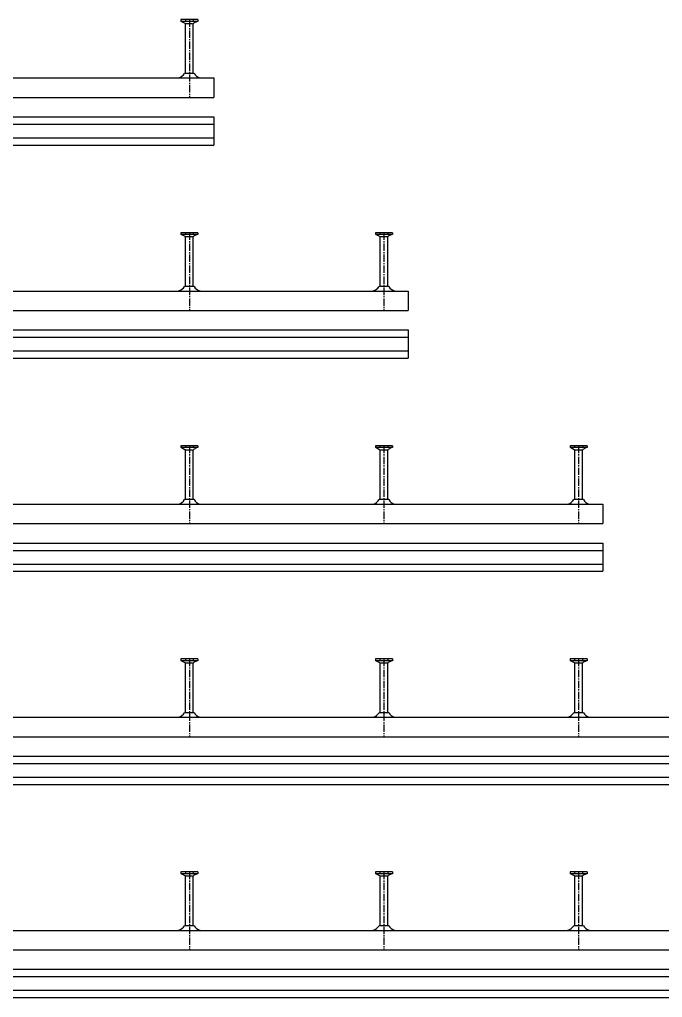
# Model space of a CAD drawing. Header units: millimetres. Extents: x -218 to 5901, y -4888 to 2743.
# Drawn here: x 3082 to 3742, y -2917 to -1912 of the extents above; entities that cross this region are included whole.
import ezdxf

# ---------------------------------------------------------------- set-up
doc = ezdxf.new("R2010")
doc.units = ezdxf.units.MM
doc.header["$LTSCALE"] = 10
doc.linetypes.add('MITTE2', pattern=[1.125, 0.75, -0.125, 0.125, -0.125])
doc.layers.add('HALFEN', color=2, linetype='CONTINUOUS')

msp = doc.modelspace()

# ---------------------------------------------------------------- linework, layer by layer
at = {"layer": 'HALFEN'}
for p, q in [((3247.5, -1911.8), (3247.5, -1913.7)), ((3265, -1911.8), (3247.5, -1911.8)), ((3265, -1913.7), (3247.5, -1913.7)), ((3248.3, -1913.7), (3251.8, -1915.5)), ((3252.2, -1911.8), (3252.2, -1913.4)), ((3252.3, -1967.1), (3252.3, -1916.2)), ((3252.8, -1915.8), (3259.7, -1915.8)), ((3260.3, -1911.8), (3260.3, -1913.4)), ((3260.3, -1967.1), (3260.3, -1916.2)), ((3264.3, -1913.7), (3260.7, -1915.5)), ((3265, -1911.8), (3265, -1913.7)), ((3261.2, -1967.1), (3251.3, -1967.1)), ((-168.7, -1971.8), (3281.3, -1971.8)), ((3281.3, -1971.8), (3281.3, -1991.8)), ((-168.7, -1991.8), (3281.3, -1991.8)), ((-168.7, -2011.8), (3281.3, -2011.8)), ((-168.7, -2019.3), (3281.3, -2019.3)), ((3281.3, -2011.8), (3281.3, -2040.8)), ((-168.7, -2033.3), (3281.3, -2033.3)), ((-168.7, -2040.8), (3281.3, -2040.8)), ((3265, -2130.8), (3247.5, -2130.8)), ((3247.5, -2130.8), (3247.5, -2132.7)), ((3265, -2132.7), (3247.5, -2132.7)), ((3248.3, -2132.7), (3251.8, -2134.5)), ((3252.2, -2130.8), (3252.2, -2132.4)), ((3252.3, -2186.1), (3252.3, -2135.2)), ((3252.8, -2134.8), (3259.7, -2134.8)), ((3260.3, -2130.8), (3260.3, -2132.4)), ((3260.3, -2186.1), (3260.3, -2135.2)), ((3264.3, -2132.7), (3260.7, -2134.5)), ((3265, -2130.8), (3265, -2132.7)), ((3447.5, -2130.8), (3447.5, -2132.7)), ((3465, -2130.8), (3447.5, -2130.8)), ((3465, -2132.7), (3447.5, -2132.7)), ((3448.3, -2132.7), (3451.8, -2134.5)), ((3452.2, -2130.8), (3452.2, -2132.4)), ((3452.3, -2186.1), (3452.3, -2135.2)), ((3452.8, -2134.8), (3459.7, -2134.8)), ((3460.3, -2130.8), (3460.3, -2132.4)), ((3460.3, -2186.1), (3460.3, -2135.2)), ((3464.3, -2132.7), (3460.7, -2134.5)), ((3465, -2130.8), (3465, -2132.7)), ((-168.7, -2190.8), (3481.3, -2190.8)), ((3261.2, -2186.1), (3251.3, -2186.1)), ((3461.2, -2186.1), (3451.3, -2186.1)), ((3481.3, -2190.8), (3481.3, -2210.8)), ((-168.7, -2210.8), (3481.3, -2210.8)), ((-168.7, -2230.8), (3481.3, -2230.8)), ((3481.3, -2230.8), (3481.3, -2259.8)), ((-168.7, -2238.3), (3481.3, -2238.3)), ((-168.7, -2252.3), (3481.3, -2252.3)), ((-168.7, -2259.8), (3481.3, -2259.8)), ((3265, -2349.8), (3247.5, -2349.8)), ((3247.5, -2349.8), (3247.5, -2351.7)), ((3265, -2351.7), (3247.5, -2351.7)), ((3248.3, -2351.7), (3251.8, -2353.5)), ((3252.2, -2349.8), (3252.2, -2351.4)), ((3260.3, -2349.8), (3260.3, -2351.4)), ((3264.3, -2351.7), (3260.7, -2353.5)), ((3265, -2349.8), (3265, -2351.7)), ((3465, -2349.8), (3447.5, -2349.8)), ((3447.5, -2349.8), (3447.5, -2351.7)), ((3465, -2351.7), (3447.5, -2351.7)), ((3448.3, -2351.7), (3451.8, -2353.5)), ((3452.2, -2349.8), (3452.2, -2351.4)), ((3460.3, -2349.8), (3460.3, -2351.4)), ((3464.3, -2351.7), (3460.7, -2353.5)), ((3465, -2349.8), (3465, -2351.7)), ((3647.5, -2349.8), (3647.5, -2351.7)), ((3665, -2349.8), (3647.5, -2349.8)), ((3665, -2351.7), (3647.5, -2351.7)), ((3648.3, -2351.7), (3651.8, -2353.5)), ((3652.2, -2349.8), (3652.2, -2351.4)), ((3660.3, -2349.8), (3660.3, -2351.4)), ((3664.3, -2351.7), (3660.7, -2353.5)), ((3665, -2349.8), (3665, -2351.7)), ((3252.3, -2405.1), (3252.3, -2354.2)), ((3252.8, -2353.8), (3259.7, -2353.8)), ((3260.3, -2405.1), (3260.3, -2354.2)), ((3452.3, -2405.1), (3452.3, -2354.2)), ((3452.8, -2353.8), (3459.7, -2353.8)), ((3460.3, -2405.1), (3460.3, -2354.2)), ((3652.3, -2405.1), (3652.3, -2354.2)), ((3652.8, -2353.8), (3659.7, -2353.8)), ((3660.3, -2405.1), (3660.3, -2354.2)), ((-168.7, -2409.8), (3681.3, -2409.8)), ((3261.2, -2405.1), (3251.3, -2405.1)), ((3461.2, -2405.1), (3451.3, -2405.1)), ((3661.2, -2405.1), (3651.3, -2405.1)), ((3681.3, -2409.8), (3681.3, -2429.8)), ((-168.7, -2429.8), (3681.3, -2429.8)), ((-168.7, -2449.8), (3681.3, -2449.8)), ((3681.3, -2449.8), (3681.3, -2478.8)), ((-168.7, -2457.3), (3681.3, -2457.3)), ((-168.7, -2471.3), (3681.3, -2471.3)), ((-168.7, -2478.8), (3681.3, -2478.8)), ((3265, -2568.8), (3247.5, -2568.8)), ((3247.5, -2568.8), (3247.5, -2570.7)), ((3265, -2570.7), (3247.5, -2570.7)), ((3248.3, -2570.7), (3251.8, -2572.5)), ((3252.2, -2568.8), (3252.2, -2570.4)), ((3252.8, -2572.8), (3259.7, -2572.8)), ((3260.3, -2568.8), (3260.3, -2570.4)), ((3264.3, -2570.7), (3260.7, -2572.5)), ((3265, -2568.8), (3265, -2570.7)), ((3465, -2568.8), (3447.5, -2568.8)), ((3447.5, -2568.8), (3447.5, -2570.7)), ((3465, -2570.7), (3447.5, -2570.7)), ((3448.3, -2570.7), (3451.8, -2572.5)), ((3452.2, -2568.8), (3452.2, -2570.4)), ((3452.8, -2572.8), (3459.7, -2572.8)), ((3460.3, -2568.8), (3460.3, -2570.4)), ((3464.3, -2570.7), (3460.7, -2572.5)), ((3465, -2568.8), (3465, -2570.7)), ((3647.5, -2568.8), (3647.5, -2570.7)), ((3665, -2568.8), (3647.5, -2568.8)), ((3665, -2570.7), (3647.5, -2570.7)), ((3648.3, -2570.7), (3651.8, -2572.5)), ((3652.2, -2568.8), (3652.2, -2570.4)), ((3652.8, -2572.8), (3659.7, -2572.8)), ((3660.3, -2568.8), (3660.3, -2570.4)), ((3664.3, -2570.7), (3660.7, -2572.5)), ((3665, -2568.8), (3665, -2570.7)), ((3252.3, -2624.1), (3252.3, -2573.2)), ((3260.3, -2624.1), (3260.3, -2573.2)), ((3452.3, -2624.1), (3452.3, -2573.2)), ((3460.3, -2624.1), (3460.3, -2573.2)), ((3652.3, -2624.1), (3652.3, -2573.2)), ((3660.3, -2624.1), (3660.3, -2573.2)), ((-168.7, -2628.8), (3881.3, -2628.8)), ((3261.2, -2624.1), (3251.3, -2624.1)), ((3461.2, -2624.1), (3451.3, -2624.1)), ((3661.2, -2624.1), (3651.3, -2624.1)), ((-168.7, -2648.8), (3881.3, -2648.8)), ((-168.7, -2668.8), (3881.3, -2668.8)), ((-168.7, -2676.3), (3881.3, -2676.3)), ((-168.7, -2690.3), (3881.3, -2690.3)), ((-168.7, -2697.8), (3881.3, -2697.8)), ((3265, -2787.8), (3247.5, -2787.8)), ((3247.5, -2787.8), (3247.5, -2789.7)), ((3265, -2789.7), (3247.5, -2789.7)), ((3248.3, -2789.7), (3251.8, -2791.5)), ((3252.2, -2787.8), (3252.2, -2789.4)), ((3252.3, -2843.1), (3252.3, -2792.2)), ((3252.8, -2791.8), (3259.7, -2791.8)), ((3260.3, -2787.8), (3260.3, -2789.4)), ((3260.3, -2843.1), (3260.3, -2792.2)), ((3264.3, -2789.7), (3260.7, -2791.5)), ((3265, -2787.8), (3265, -2789.7)), ((3465, -2787.8), (3447.5, -2787.8)), ((3447.5, -2787.8), (3447.5, -2789.7)), ((3465, -2789.7), (3447.5, -2789.7)), ((3448.3, -2789.7), (3451.8, -2791.5)), ((3452.2, -2787.8), (3452.2, -2789.4)), ((3452.3, -2843.1), (3452.3, -2792.2)), ((3452.8, -2791.8), (3459.7, -2791.8)), ((3460.3, -2787.8), (3460.3, -2789.4)), ((3460.3, -2843.1), (3460.3, -2792.2)), ((3464.3, -2789.7), (3460.7, -2791.5)), ((3465, -2787.8), (3465, -2789.7)), ((3647.5, -2787.8), (3647.5, -2789.7)), ((3665, -2787.8), (3647.5, -2787.8)), ((3665, -2789.7), (3647.5, -2789.7)), ((3648.3, -2789.7), (3651.8, -2791.5)), ((3652.2, -2787.8), (3652.2, -2789.4)), ((3652.3, -2843.1), (3652.3, -2792.2)), ((3652.8, -2791.8), (3659.7, -2791.8)), ((3660.3, -2787.8), (3660.3, -2789.4)), ((3660.3, -2843.1), (3660.3, -2792.2)), ((3664.3, -2789.7), (3660.7, -2791.5)), ((3665, -2787.8), (3665, -2789.7)), ((3261.2, -2843.1), (3251.3, -2843.1)), ((3461.2, -2843.1), (3451.3, -2843.1)), ((3661.2, -2843.1), (3651.3, -2843.1)), ((-168.7, -2847.8), (4081.3, -2847.8)), ((-168.7, -2867.8), (4081.3, -2867.8)), ((-168.7, -2887.8), (4081.3, -2887.8)), ((-168.7, -2895.3), (4081.3, -2895.3)), ((-168.7, -2909.3), (4081.3, -2909.3)), ((-168.7, -2916.8), (4081.3, -2916.8))]:
    msp.add_line(p, q, dxfattribs=at)
at = {"layer": 'HALFEN', "color": 1, "linetype": 'MITTE2'}
for p, q in [((3256.3, -1911.8), (3256.3, -1991.8)), ((3256.3, -2130.8), (3256.3, -2210.8)), ((3456.3, -2130.8), (3456.3, -2210.8)), ((3256.3, -2349.8), (3256.3, -2429.8)), ((3456.3, -2349.8), (3456.3, -2429.8)), ((3656.3, -2349.8), (3656.3, -2429.8)), ((3256.3, -2568.8), (3256.3, -2648.8)), ((3456.3, -2568.8), (3456.3, -2648.8)), ((3656.3, -2568.8), (3656.3, -2648.8)), ((3256.3, -2787.8), (3256.3, -2867.8)), ((3456.3, -2787.8), (3456.3, -2867.8)), ((3656.3, -2787.8), (3656.3, -2867.8))]:
    msp.add_line(p, q, dxfattribs=at)
at = {"layer": 'HALFEN'}
for centre, radius, start, end in [((3251.5, -1916.2), 0.8, 0, 62.3005), ((3261.1, -1916.2), 0.8, 117.6995, 180), ((3242.7, -1962), 10, 285.1143, 329.2679), ((3269.8, -1962), 10, 210.7321, 254.8857), ((3251.5, -2135.2), 0.8, 0, 62.3005), ((3261.1, -2135.2), 0.8, 117.6995, 180), ((3451.5, -2135.2), 0.8, 0, 62.3005), ((3461.1, -2135.2), 0.8, 117.6995, 180), ((3242.7, -2181), 10, 285.1143, 329.2679), ((3269.8, -2181), 10, 210.7321, 254.8857), ((3442.7, -2181), 10, 285.1143, 329.2679), ((3469.8, -2181), 10, 210.7321, 254.8857), ((3251.5, -2354.2), 0.8, 0, 62.3005), ((3261.1, -2354.2), 0.8, 117.6995, 180), ((3451.5, -2354.2), 0.8, 0, 62.3005), ((3461.1, -2354.2), 0.8, 117.6995, 180), ((3651.5, -2354.2), 0.8, 0, 62.3005), ((3661.1, -2354.2), 0.8, 117.6995, 180), ((3242.7, -2400), 10, 285.1143, 329.2679), ((3269.8, -2400), 10, 210.7321, 254.8857), ((3442.7, -2400), 10, 285.1143, 329.2679), ((3469.8, -2400), 10, 210.7321, 254.8857), ((3642.7, -2400), 10, 285.1143, 329.2679), ((3669.8, -2400), 10, 210.7321, 254.8857), ((3251.5, -2573.2), 0.8, 0, 62.3005), ((3261.1, -2573.2), 0.8, 117.6995, 180), ((3451.5, -2573.2), 0.8, 0, 62.3005), ((3461.1, -2573.2), 0.8, 117.6995, 180), ((3651.5, -2573.2), 0.8, 0, 62.3005), ((3661.1, -2573.2), 0.8, 117.6995, 180), ((3242.7, -2619), 10, 285.1143, 329.2679), ((3269.8, -2619), 10, 210.7321, 254.8857), ((3442.7, -2619), 10, 285.1143, 329.2679), ((3469.8, -2619), 10, 210.7321, 254.8857), ((3642.7, -2619), 10, 285.1143, 329.2679), ((3669.8, -2619), 10, 210.7321, 254.8857), ((3251.5, -2792.2), 0.8, 0, 62.3005), ((3261.1, -2792.2), 0.8, 117.6995, 180), ((3451.5, -2792.2), 0.8, 0, 62.3005), ((3461.1, -2792.2), 0.8, 117.6995, 180), ((3651.5, -2792.2), 0.8, 0, 62.3005), ((3661.1, -2792.2), 0.8, 117.6995, 180), ((3242.7, -2838), 10, 285.1143, 329.2679), ((3269.8, -2838), 10, 210.7321, 254.8857), ((3442.7, -2838), 10, 285.1143, 329.2679), ((3469.8, -2838), 10, 210.7321, 254.8857), ((3642.7, -2838), 10, 285.1143, 329.2679), ((3669.8, -2838), 10, 210.7321, 254.8857)]:
    msp.add_arc(centre, radius, start, end, dxfattribs=at)

doc.saveas('drawing.dxf')
